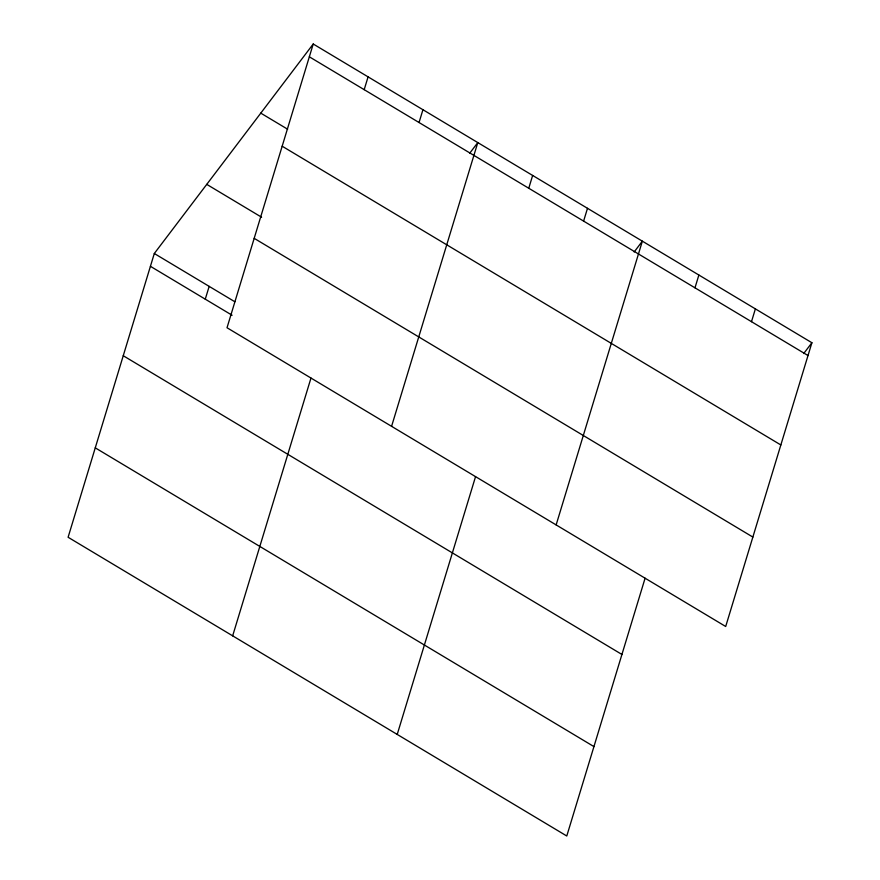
<?xml version="1.0" encoding="UTF-8"?>
<svg xmlns="http://www.w3.org/2000/svg" width="880" height="880" viewBox="0 0 880 880"><rect width="100%" height="100%" fill="white"/><g stroke="black" fill="none" stroke-linecap="round" stroke-linejoin="round"><path stroke-width="1.32" d="M313.225 44L227.018 327.745L725.692 626.494L811.899 342.738L313.225 44L154.308 253.506L68.101 537.262L566.775 836L645.095 578.204M205.271 299.167L209.165 286.374M364.188 89.661L368.082 76.857M232.661 635.844L310.981 378.048M419.045 122.529L422.939 109.725M391.578 426.338L477.796 142.582L469.601 153.384M528.759 188.254L532.642 175.45M397.221 734.426L475.552 476.63M583.605 221.111L587.499 208.307M556.138 524.92L642.356 241.164L634.161 251.977M694.98 287.826L698.874 275.022M751.498 321.684L755.381 308.88M803.704 353.54L811.899 342.738M309.342 56.804L808.016 355.542M260.788 113.135L287.628 129.217M282.172 146.212L780.846 444.961M206.756 184.371L261.602 217.228M254.188 238.337L752.862 537.075M154.308 253.506L234.839 301.752M150.414 266.31L232.111 315.249M123.255 355.729L621.929 654.467M95.26 447.843L593.934 746.592"/></g></svg>
